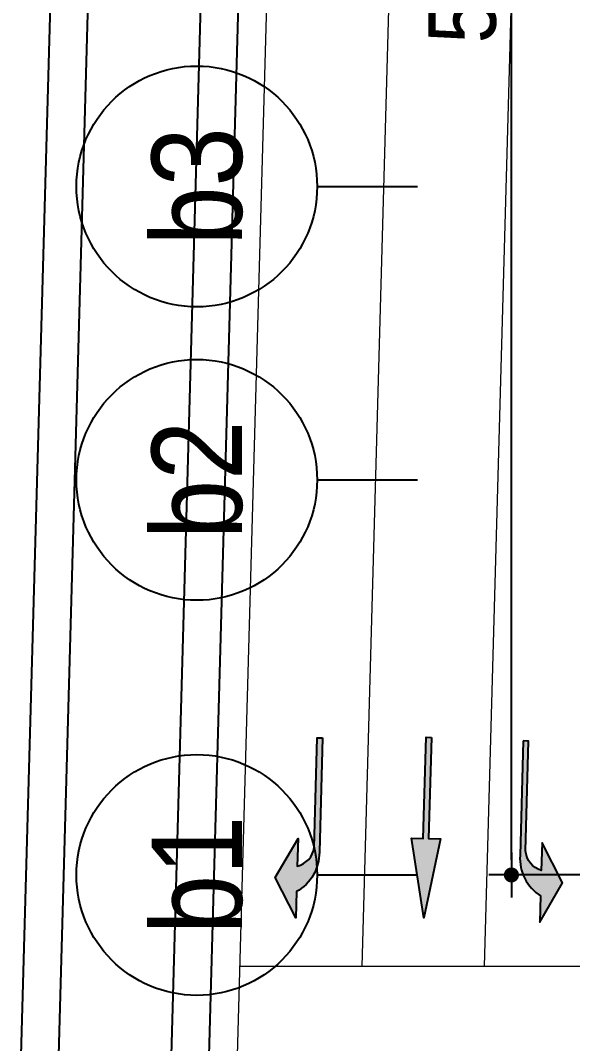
# Model space of a CAD drawing. Header units: millimetres. Extents: x 75184266 to 76346726, y -35077925 to -33679385.
# Drawn here: x 75268489 to 75283171, y -35000142 to -34972951 of the extents above; entities that cross this region are included whole.
import ezdxf
from ezdxf.enums import TextEntityAlignment as Align
from ezdxf.xclip import XClip

# ---------------------------------------------------------------- set-up
doc = ezdxf.new("R2010")
doc.units = ezdxf.units.MM
doc.header["$LTSCALE"] = 50
doc.header["$MEASUREMENT"] = 0
doc.header["$XCLIPFRAME"] = 2
doc.header["$PDMODE"] = 1
doc.header["$PDSIZE"] = -3
doc.linetypes.add('XR-지하3층$0$L2-2', pattern=[2.5, 1, -1.5])
doc.layers.get('0').update_dxf_attribs({"linetype": 'CONTINUOUS'})
doc.layers.get('Defpoints').update_dxf_attribs({"color": 51, "linetype": 'CONTINUOUS'})
for name, color, linetype, lineweight in [('XR-지하3층$0$$-길가장자리선', 7, 'CONTINUOUS', 0), ('XR-지하3층$0$$-정지선', 6, 'CONTINUOUS', 0), ('XR-지하3층$0$$-차로분리', 7, 'CONTINUOUS', 0)]:
    doc.layers.add(name, color=color, linetype=linetype, lineweight=lineweight)
doc.layers.add('XR-지하3층$0$-노면표시', color=1, linetype='CONTINUOUS')
doc.layers.add('XR-지하3층$0$보도라인', color=7, linetype='CONTINUOUS')
doc.layers.add('건축', color=8, linetype='CONTINUOUS', plot=False)
doc.styles.add('XR-지하3층$0$20110829_평면도_면적조정$0$돋움', font='')
doc.styles.add('XR-지하3층$0$돋움', font='', dxfattribs={"width": 0.9})
doc.styles.get('XR-지하3층$0$20110829_평면도_면적조정$0$돋움').set_extended_font_data('Dotum')
doc.styles.get('XR-지하3층$0$돋움').set_extended_font_data('Dotum')
doc.dimstyles.new('XR-지하3층$0$20110829_평면도_면적조정$0$std_style', dxfattribs={"dimscale": 400, "dimtxt": 3, "dimasz": 1, "dimexe": 1.5, "dimexo": 2, "dimgap": 1, "dimtad": 1, "dimtoh": 1, "dimdec": 0, "dimzin": 0, "dimdsep": 46, "dimtxsty": 'XR-지하3층$0$돋움', "dimblk": 'XR-지하3층$0$20110829_평면도_면적조정$0$01420DDOT01', "dimblk1": 'XR-지하3층$0$20110829_평면도_면적조정$0$01420DDOT01', "dimblk2": 'XR-지하3층$0$20110829_평면도_면적조정$0$01420DDOT01', "dimcen": 2.5, "dimdle": 8, "dimclrd": 256, "dimclre": 256, "dimclrt": 256, "dimadec": 0, "dimazin": 0, "dimtfac": 1, "dimtdec": 0, "dimtix": 1, "dimtmove": 2, "dimatfit": 3, "dimldrblk": 'XR-지하3층$0$20110829_평면도_면적조정$0$_ClosedBlank', "dimfxl": 1, "dimtolj": 1, "dimtzin": 0, "dimlwd": -1, "dimlwe": -1, "dimarcsym": 0})

# ---------------------------------------------------------------- blocks, each defined once
blk = doc.blocks.new('XR-지하3층$0$20110829_평면도_면적조정$0$01420DDOT01')
blk.add_line((-1.5, 0), (1.5, 0))
at = {"const_width": 0.5}
blk.add_lwpolyline([(-0.25, 0, 1), (0.25, 0, 1)], format="xyb", close=True, dxfattribs=at)
blk = doc.blocks.new('*D255')
at = {"layer": 'Defpoints', "color": 0, "transparency": 16777216}
for p in [(75281545.52609628, -34945561.7900889), (75291538.98018964, -34945561.7900889, -2.355740948e-07), (75291538.98048605, -34995661.86689951, -2.355740948e-07)]:
    blk.add_point(p, dxfattribs=at)
at = {"layer": '건축'}
for p, q in [((75290738.98018964, -34945561.7900889), (75280945.52609628, -34945561.7900889)), ((75281545.52609628, -34995261.86689951), (75281545.52609628, -34945961.7900889)), ((75290738.98048605, -34995661.86689951), (75280945.52609628, -34995661.86689951))]:
    blk.add_line(p, q, dxfattribs=at)
at = {"layer": '건축', "xscale": 400, "yscale": 400, "zscale": 400}
for p, rotation in [((75281545.52609628, -34945561.7900889), 90), ((75281545.52609628, -34995661.86689951), 270)]:
    blk.add_blockref('XR-지하3층$0$20110829_평면도_면적조정$0$01420DDOT01', p, dxfattribs=dict(at, rotation=rotation))
at = {"layer": '건축', "insert": (75280244.3049294, -34970611.8284942), "char_height": 1800, "attachment_point": 5, "rotation": 90, "style": 'XR-지하3층$0$돋움'}
blk.add_mtext('\\A1;50100', dxfattribs=at)
blk = doc.blocks.new('XR-지하3층$0$20110829_평면도_면적조정$0$_ClosedBlank')
at = {"color": 0, "linetype": 'ByBlock', "lineweight": -2}
for p, q in [((-1, 0.1666666666666666), (0, 0)), ((-1, 0.1666666666666666), (-1, -0.1666666666666666)), ((0, 0), (-1, -0.1666666666666666))]:
    blk.add_line(p, q, dxfattribs=at)
blk = doc.blocks.new('XR-지하3층$0$A$C33D12ECD')
at = {"layer": 'XR-지하3층$0$-노면표시'}
h = blk.add_hatch(color=0, dxfattribs=at)
edge = h.paths.add_edge_path()
edge.add_line((-2.087945177e-07, -6.79865479e-08), (-2.09260179e-07, 3.803094377566593))
edge.add_arc((1.502735466064706, 3.846708279363833), 1.503368445300125, 121.34045414731781, 181.662428903417, ccw=False)
edge.add_line((0.7208000427890511, 5.130722950678316), (0.7208000427890511, 5.999999932013452))
edge.add_line((0.7208000427890511, 5.999999932013452), (1.44080004276111, 4.67999993203557))
edge.add_line((1.44080004276111, 4.67999993203557), (0.7208000427890511, 3.359999931999481))
edge.add_line((0.7208000427890511, 3.359999931999481), (0.7208000427890511, 4.279563535179477))
edge.add_arc((0.8942707063816375, 3.583830494942941), 0.7170331473537509, 104.0003825609217, 174.9691937768473)
edge.add_line((0.1799997907910438, 3.646708102605771), (0.1799997912567051, -6.792834028601646e-08))
edge.add_line((0.1799997912567051, -6.79283403e-08), (-2.087945177031703e-07, -6.79865479e-08))
at = {"layer": 'XR-지하3층$0$-노면표시', "color": 0}
blk.add_lwpolyline([(-2.087945177e-07, -6.79865479e-08), (-2.09260179e-07, 3.803094377566593, -0.2694555061927728), (0.7208000427890511, 5.130722950678316), (0.7208000427890511, 5.999999932013452), (1.44080004276111, 4.67999993203557), (0.7208000427890511, 3.359999931999481), (0.7208000427890511, 4.279563535179477, 0.319952499279147), (0.1799997907910438, 3.646708102605771), (0.1799997912567051, -6.79283403e-08)], format="xyb", close=True, dxfattribs=at)
blk = doc.blocks.new('XR-지하3층$0$A$C0CEE15A2')
at = {"layer": 'XR-지하3층$0$-노면표시'}
blk.add_hatch(color=0, dxfattribs=at).paths.add_polyline_path([(0.3899994678722578, -1.295120455e-07), (0.3899994676976348, 3.359999870473982), (-5.321999197e-07, 3.359999870444879), (0.4799994676650388, 5.99999987037154), (0.9599994677046196, 3.359999870386673), (0.5699994677488576, 3.359999870473982), (0.5699994678652729, -1.295120455e-07)])
at = {"layer": 'XR-지하3층$0$-노면표시', "color": 0}
blk.add_lwpolyline([(0.3899994678722578, -1.295120455e-07), (0.3899994676976348, 3.359999870473982), (-5.321999197e-07, 3.359999870444879), (0.4799994676650388, 5.99999987037154), (0.9599994677046196, 3.359999870386673), (0.5699994677488576, 3.359999870473982), (0.5699994678652729, -1.295120455e-07)], close=True, dxfattribs=at)
blk = doc.blocks.new('XR-지하3층$0$A$C723B38EE')
at = {"layer": 'XR-지하3층$0$$-길가장자리선', "color": 8}
blk.add_lwpolyline([(158.3657271161936, 186.6705621869769), (161.9725799737207, 315.9186574233609)], dxfattribs=at)
at = {"layer": 'XR-지하3층$0$$-정지선', "color": 8}
blk.add_line((158.4494464674499, 189.6705644411049), (167.9531520370365, 189.6708202083609), dxfattribs=at)
at = {"layer": 'XR-지하3층$0$$-차로분리', "color": 8, "linetype": 'XR-지하3층$0$L2-2', "ltscale": 80, "flags": 128}
for points in [[(161.7007141624199, 189.6706519404324), (163.13972229918, 241.2361213604818)], [(164.9519818570988, 189.6707394397599), (166.3884575386619, 241.1454607595224)]]:
    blk.add_lwpolyline(points, dxfattribs=at)
at = {"layer": 'XR-지하3층$0$보도라인', "color": 8}
for points in [[(157.5797359500138, 185.3913163199831), (161.3287141549517, 319.7323363709074)], [(152.6134877158329, 186.6705307940865), (156.1657641618366, 313.962932947652)], [(153.6138772490376, 186.6705388459157), (157.1653750045516, 313.935037378149)], [(156.6150458491611, 186.6705630014548), (160.1642075333075, 313.8513506696472)]]:
    blk.add_lwpolyline(points, dxfattribs=at)
at = {"layer": 'XR-지하3층$0$-노면표시', "color": 8}
for name, p, xscale, yscale, zscale, rotation in [('XR-지하3층$0$A$C33D12ECD', (160.6477074936556, 195.738593095346), 0.7999904672359702, 0.7999904672359702, 0.7999904672359702, 178.4014942328577), ('XR-지하3층$0$A$C0CEE15A2', (163.8552333436237, 195.7412038604743), 0.7999904672359737, 0.7999904672359737, 0.7999904672359737, 178.4014942388451), ('XR-지하3층$0$A$C33D12ECD', (165.9843896785605, 195.6553941092352), -0.7999904672359737, 0.7999904672359737, 0.7999904672359744, 178.4014942504556)]:
    blk.add_blockref(name, p, dxfattribs=dict(at, xscale=xscale, yscale=yscale, zscale=zscale, rotation=rotation))

msp = doc.modelspace()

# ---------------------------------------------------------------- linework, layer by layer
at = {"layer": '건축'}
for p, q in [((75276378.8605932, -34977361.76996389), (75279045.52725986, -34977361.7699481)), ((75276378.859069, -34985161.76996392), (75279045.52573566, -34985161.76994812)), ((75276378.85971373, -34995661.86698924), (75279045.52638039, -34995661.86697344))]:
    msp.add_line(p, q, dxfattribs=at)
for centre in [(75273178.86059318, -34977361.76998281), (75273178.85906899, -34985161.76998284), (75273178.85971372, -34995661.86700816)]:
    msp.add_circle(centre, 3200, dxfattribs=at)

# ---------------------------------------------------------------- block references
at = {"layer": '건축', "ltscale": 0.5}
ref = msp.add_blockref('XR-지하3층$0$A$C723B38EE', (75115875.25999251, -35187756.20551546), dxfattribs=dict(at, xscale=999.9999999999998, yscale=999.9999999999998, zscale=999.9999999999998))
XClip(ref).set_block_clipping_path([(137.77984422676673, 119.99583575721772), (497.85118767648237, 396.6664658142836)])

# ---------------------------------------------------------------- texts
at = {"layer": '건축', "style": 'XR-지하3층$0$20110829_평면도_면적조정$0$돋움', "width": 0.9}
for s, p in [('b3', (75273178.86059318, -34977361.76998281)), ('b2', (75273178.85906899, -34985161.76998284)), ('b1', (75273178.85971372, -34995661.86700816))]:
    msp.add_text(s, height=2400, rotation=90, dxfattribs=at).set_placement(p, align=Align.MIDDLE_CENTER)

# ---------------------------------------------------------------- dimensions: what is measured, and where the dimension line sits
at = {"layer": '건축'}
dim = msp.add_linear_dim(base=(75281545.52609628, -34945561.7900889), p1=(75291538.98048605, -34995661.86689951, -2.355740948e-07), p2=(75291538.98018964, -34945561.7900889, -2.355740948e-07), angle=90, dimstyle='XR-지하3층$0$20110829_평면도_면적조정$0$std_style', override={"dimtxt": 4.5}, dxfattribs=at)
dim.commit()
dim.dimension.update_dxf_attribs({"geometry": '*D255', "text_midpoint": (75280244.3049294, -34970611.8284942)})

doc.saveas('drawing.dxf')
